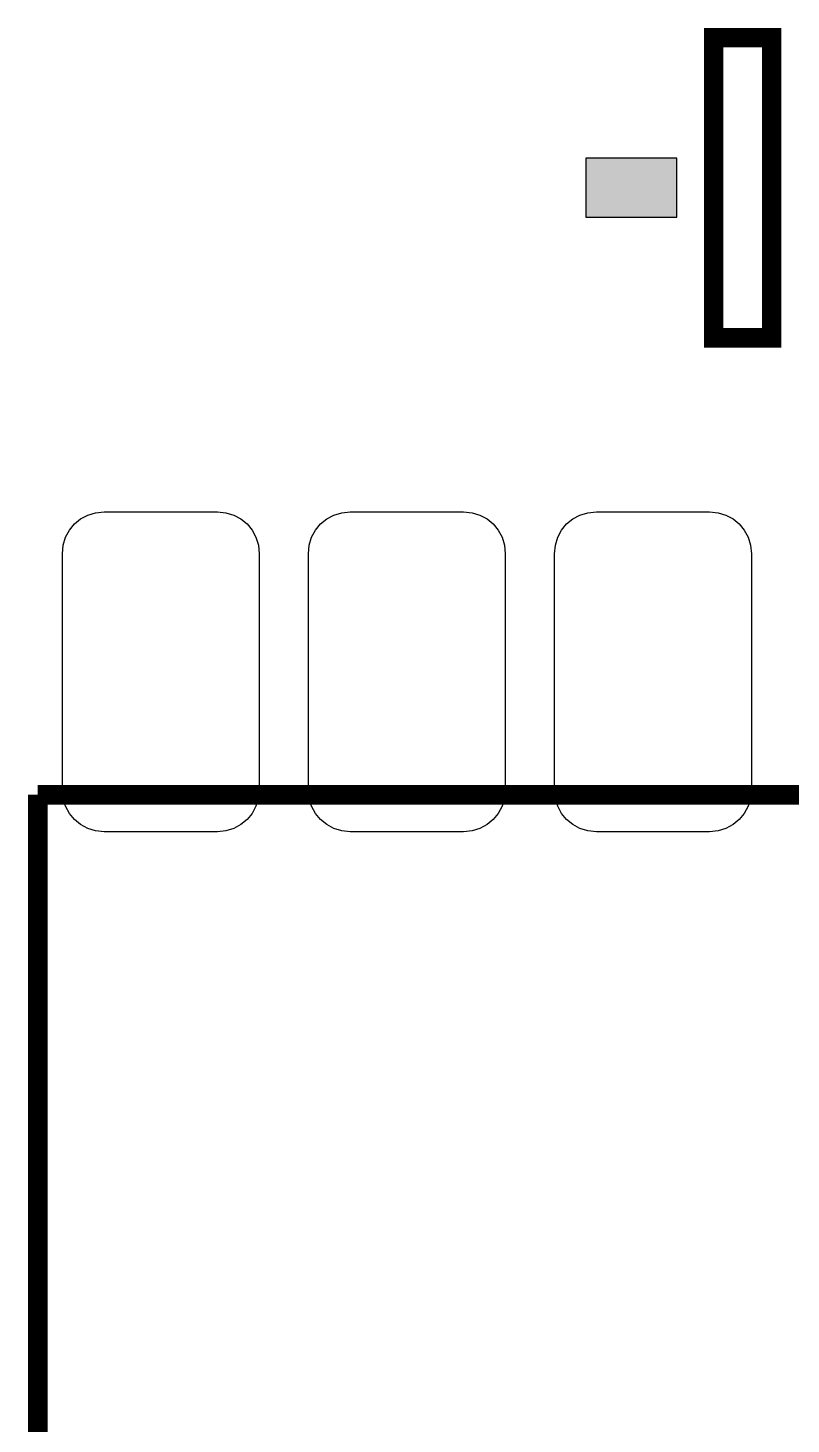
# Model space of a CAD drawing. Header units: inches. Extents: x 15 to 148, y 10 to 111.
# Drawn here: x 137.373 to 138.071, y 99.591 to 100.868 of the extents above; entities that cross this region are included whole.
import ezdxf

# ---------------------------------------------------------------- set-up
doc = ezdxf.new("R2010")
doc.units = ezdxf.units.IN
doc.header["$MEASUREMENT"] = 0
doc.layers.add('BLK_12AWG', color=7, linetype='Continuous')

# ---------------------------------------------------------------- blocks, each defined once
blk = doc.blocks.new('RPAD')
blk.add_trace([(-0.5, -0.5), (-0.5, 0.5), (0.5, -0.5), (0.5, 0.5)])
blk = doc.blocks.new('CEGHSD')
for points, const_width in [([(134.61501, 100.86113), (134.59139, 100.86113), (134.59139, 100.98317), (134.61501, 100.98317), (134.61501, 100.86113)], 0.00787), ([(134.61501, 100.86113), (134.59139, 100.86113), (134.59139, 100.98317), (134.61501, 100.98317), (134.61501, 100.86113)], 0.00787), ([(134.61501, 100.86113), (134.59139, 100.86113), (134.59139, 100.98317), (134.61501, 100.98317), (134.61501, 100.86113)], 0.00787), ([(134.3167, 100.17538), (134.3167, 100.67538)], 0.008), ([(136.3167, 100.67538), (134.3167, 100.67538)], 0.008), ([(134.3167, 100.17538), (134.3167, 100.67538)], 0.008), ([(136.3167, 100.67538), (134.3167, 100.67538)], 0.008), ([(134.3167, 100.17538), (134.3167, 100.67538)], 0.008), ([(136.3167, 100.67538), (134.3167, 100.67538)], 0.008)]:
    blk.add_lwpolyline(points, dxfattribs=dict(const_width=const_width))
for points in [[(134.57642, 100.91015), (134.57642, 100.93415), (134.53942, 100.93415), (134.53942, 100.91015), (134.57642, 100.91015)], [(134.3897, 100.66038), (134.3437, 100.66038), (134.34022, 100.66072), (134.33701, 100.66169), (134.33412, 100.66324), (134.33161, 100.66529), (134.32956, 100.6678), (134.32801, 100.67069), (134.32704, 100.6739), (134.3267, 100.67738), (134.3267, 100.77338), (134.32704, 100.77686), (134.32801, 100.78007), (134.32956, 100.78296), (134.33161, 100.78546), (134.33412, 100.78752), (134.33701, 100.78907), (134.34022, 100.79004), (134.3437, 100.79038), (134.3897, 100.79038), (134.39318, 100.79004), (134.39639, 100.78907), (134.39928, 100.78752), (134.40179, 100.78546), (134.40384, 100.78296), (134.40539, 100.78007), (134.40636, 100.77686), (134.4067, 100.77338), (134.4067, 100.67738), (134.40636, 100.6739), (134.40539, 100.67069), (134.40384, 100.6678), (134.40179, 100.66529), (134.39928, 100.66324), (134.39639, 100.66169), (134.39318, 100.66072), (134.3897, 100.66038)], [(134.4897, 100.66038), (134.4437, 100.66038), (134.44022, 100.66072), (134.43701, 100.66169), (134.43412, 100.66324), (134.43161, 100.66529), (134.42956, 100.6678), (134.42801, 100.67069), (134.42704, 100.6739), (134.4267, 100.67738), (134.4267, 100.77338), (134.42704, 100.77686), (134.42801, 100.78007), (134.42956, 100.78296), (134.43161, 100.78546), (134.43412, 100.78752), (134.43701, 100.78907), (134.44022, 100.79004), (134.4437, 100.79038), (134.4897, 100.79038), (134.49318, 100.79004), (134.49639, 100.78907), (134.49928, 100.78752), (134.50179, 100.78546), (134.50384, 100.78296), (134.50539, 100.78007), (134.50636, 100.77686), (134.5067, 100.77338), (134.5067, 100.67738), (134.50636, 100.6739), (134.50539, 100.67069), (134.50384, 100.6678), (134.50179, 100.66529), (134.49928, 100.66324), (134.49639, 100.66169), (134.49318, 100.66072), (134.4897, 100.66038)], [(134.5897, 100.66038), (134.5437, 100.66038), (134.54022, 100.66072), (134.53701, 100.66169), (134.53412, 100.66324), (134.53161, 100.66529), (134.52956, 100.6678), (134.52801, 100.67069), (134.52704, 100.6739), (134.5267, 100.67738), (134.5267, 100.77338), (134.52704, 100.77686), (134.52801, 100.78007), (134.52956, 100.78296), (134.53161, 100.78546), (134.53412, 100.78752), (134.53701, 100.78907), (134.54022, 100.79004), (134.5437, 100.79038), (134.5897, 100.79038), (134.59318, 100.79004), (134.59639, 100.78907), (134.59928, 100.78752), (134.60179, 100.78546), (134.60384, 100.78296), (134.60539, 100.78007), (134.60636, 100.77686), (134.6067, 100.77338), (134.6067, 100.67738), (134.60636, 100.6739), (134.60539, 100.67069), (134.60384, 100.6678), (134.60179, 100.66529), (134.59928, 100.66324), (134.59639, 100.66169), (134.59318, 100.66072), (134.5897, 100.66038)]]:
    blk.add_lwpolyline(points, close=True)
at = {"xscale": 0.024, "yscale": 0.037, "rotation": 90}
blk.add_blockref('RPAD', (134.55792, 100.92215), dxfattribs=at)

msp = doc.modelspace()

# ---------------------------------------------------------------- block references
at = {"layer": 'BLK_12AWG', "xscale": 2.25, "yscale": 2.25, "zscale": 2.25}
msp.add_blockref('CEGHSD', (-164.8303, -126.3532), dxfattribs=at)

doc.saveas('drawing.dxf')
